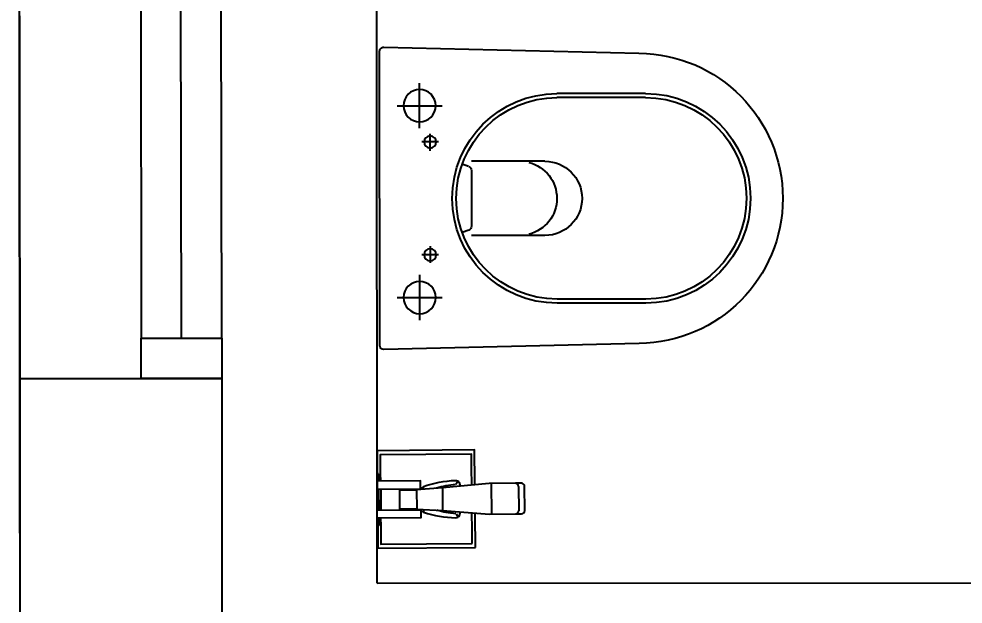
# Model space of a CAD drawing. Extents: x -678889171 to 586587, y -792238163 to 335485.
# Drawn here: x 83210 to 84381, y 32468 to 33194 of the extents above; entities that cross this region are included whole.
import ezdxf

# ---------------------------------------------------------------- set-up
doc = ezdxf.new("R2010")
doc.units = 0
doc.header["$MEASUREMENT"] = 0
doc.set_wipeout_variables(frame=1)
for name, color, linetype in [('XR-A-9TH-FLOOR$0$A-ANNO-SYMB', 252, 'Continuous'), ('XR-A-9TH-FLOOR$0$A-WALL', 252, 'Continuous'), ('XR-A-ST Cat Walk$0$A-FLOR-STRS', 252, 'Continuous'), ('XR-Typ24$0$XR-A-2ND-FLOOR$0$XR-A-TYP-2-3-4-5-6-7-8-9-10$0$A-FURN-SANT', 252, 'Continuous'), ('XR-Typ24$0$XR-A-2ND-FLOOR$0$XR-A-TYP-2-3-4-5-6-7-8-9-10$0$A-WALL', 252, 'Continuous'), ('XR-Typ24$0$XR-A-2ND-FLOOR$0$XR-A-TYP-2-3-4-5-6-7-8-9-10$0$XR-A-TYP$0$TYPICAL TYPES$0$XREF_3BR$0$I-WC', 252, 'Continuous'), ('XR-Typ24$0$XR-A-2ND-FLOOR$0$XR-A-TYP-2-3-4-5-6-7-8-9-10$0$XR-A-TYP-2-4-6-7-8$0$A-GLAZ', 252, 'Continuous')]:
    doc.layers.add(name, color=color, linetype=linetype)

# ---------------------------------------------------------------- blocks, each defined once
blk = doc.blocks.new('XR-A-ST Cat Walk')
at = {"layer": 'XR-A-ST Cat Walk$0$A-FLOR-STRS'}
blk.add_lwpolyline([(83405, 21690.4), (85408.4, 21689.8), (85411.4, 19119.9), (83269.4, 17090.8), (81833.2, 18631.5), (81394.5, 18222.2), (83243, 16239.3), (85650.6, 18520), (86012.1, 18520), (86007.7, 22289.6), (83404.6, 22290.4), (83405, 21690.4)], dxfattribs=at)
blk = doc.blocks.new('XR-Typ24$0$XR-A-2ND-FLOOR$0$XR-A-TYP-2-3-4-5-6-7-8-9-10$0$XR-A-TYP$0$TYPICAL TYPES$0$XREF_3BR$0$DFGV0-flat-1')
blk.add_wipeout([(22784.9, 26919.7), (22784.9, 27040.7), (22663.9, 27040.7), (22663.9, 26919.7)]).dxf.layer = 'XR-Typ24$0$XR-A-2ND-FLOOR$0$XR-A-TYP-2-3-4-5-6-7-8-9-10$0$A-FURN-SANT'
at = {"layer": 'XR-Typ24$0$XR-A-2ND-FLOOR$0$XR-A-TYP-2-3-4-5-6-7-8-9-10$0$A-FURN-SANT'}
blk.add_lwpolyline([(22784.9, 26919.7), (22784.9, 27040.7), (22663.9, 27040.7), (22663.9, 26919.7), (22784.9, 26919.7)], dxfattribs=at)
blk.add_lwpolyline([(22780.9, 26924.7), (22780.9, 27035.7), (22667.8, 27035.7), (22667.8, 26924.7)], close=True, dxfattribs=at)
blk = doc.blocks.new('XR-Typ24$0$XR-A-2ND-FLOOR$0$XR-A-TYP-2-3-4-5-6-7-8-9-10$0$XR-A-TYP$0$TYPICAL TYPES$0$XREF_3BR$0$BIDEH-flat-1')
blk.add_wipeout([(2029.4, 7683.9), (2029.7, 7683.9), (2029.7, 7692.8), (2031.4, 7692.8), (2032.9, 7683.9), (2083.4, 7683.9), (2083.4, 7673.9), (2078.4, 7673.9), (2078.4, 7672.9), (2086.9, 7673.4), (2086.9, 7676.7), (2100.3, 7680.7), (2110.9, 7682.7), (2121.6, 7683.8), (2125.4, 7683.9), (2127.7, 7683.9), (2129.3, 7683.4), (2130.4, 7682.7), (2131.4, 7681.4), (2131.6, 7680.6), (2132, 7679.1), (2132.5, 7676.8), (2162.6, 7679.4), (2168.4, 7679.9), (2208.4, 7679.9), (2210.5, 7679.3), (2211.3, 7678.7), (2212.4, 7676.5), (2212.4, 7675.3), (2212.4, 7673.9), (2212.4, 7645.9), (2212.3, 7644.8), (2211.8, 7643.7), (2211.3, 7643), (2210.5, 7642.5), (2209.4, 7642), (2208, 7641.9), (2206.6, 7641.9), (2204.9, 7641.9), (2168.4, 7641.9), (2132.5, 7644.9), (2131.8, 7641.7), (2131.4, 7640.4), (2129.5, 7638.5), (2124.9, 7637.8), (2118.8, 7638.2), (2106.4, 7639.8), (2097, 7641.9), (2088.8, 7644.4), (2086.9, 7645.1), (2086.9, 7646.3), (2083.4, 7645.5), (2083.4, 7637.9), (2032.9, 7637.9), (2031.4, 7629), (2029.7, 7629), (2029.7, 7637.9), (2029.4, 7637.9), (2029.4, 7647.9), (2029.7, 7647.9), (2029.4, 7683.9), (2029.7, 7683.9)]).dxf.layer = 'XR-Typ24$0$XR-A-2ND-FLOOR$0$XR-A-TYP-2-3-4-5-6-7-8-9-10$0$A-FURN-SANT'
at = {"layer": 'XR-Typ24$0$XR-A-2ND-FLOOR$0$XR-A-TYP-2-3-4-5-6-7-8-9-10$0$A-FURN-SANT'}
for p, q in [((2110.4, 7674.9), (2110.4, 7646.9)), ((2171.4, 7641.9), (2171.4, 7679.9)), ((2205.4, 7645.9), (2205.4, 7675.9))]:
    blk.add_line(p, q, dxfattribs=at)
for points in [[(2031.4, 7692.8), (2029.7, 7692.8)], [(2029.7, 7683.9), (2029.7, 7692.8)], [(2031.4, 7692.8), (2032.9, 7683.9)], [(2031.4, 7683.9), (2031.4, 7692.8)], [(2029.7, 7647.9), (2029.7, 7673.9)], [(2031.4, 7660.9), (2031.4, 7673.9)], [(2034.3, 7648.4), (2034.3, 7673.9)], [(2078.4, 7648.9), (2057.4, 7648.9), (2057.4, 7672.9), (2078.4, 7672.9)], [(2127.3, 7679.3), (2129.5, 7683.3)], [(2031.4, 7660.9), (2031.4, 7647.9)], [(2029.7, 7629), (2029.7, 7637.9)], [(2031.4, 7629), (2032.9, 7637.9)], [(2031.4, 7637.9), (2031.4, 7629)], [(2034.3, 7647.9), (2034.3, 7648.4)], [(2127.3, 7642.5), (2129.5, 7638.5)], [(2031.4, 7629), (2029.7, 7629)]]:
    blk.add_lwpolyline(points, dxfattribs=at)
for points in [[(2086.9, 7675), (2086.9, 7676.7, -0.081947), (2126.4, 7684, -0.285928), (2131.4, 7681.4), (2132.5, 7676.8)], [(2083.4, 7675.4, -0.007513), (2086.9, 7674.7, -0.799179)], [(2086.9, 7673.4), (2086.9, 7675, -0.081947)], [(2126.8, 7679, 0.053226), (2103.2, 7674.5, 0.308192)], [(2083.4, 7645.5, 0.007513), (2086.9, 7646.3, 0.799179)], [(2086.9, 7648.3), (2086.9, 7648.3, 0.081947)], [(2086.9, 7648.3), (2086.9, 7645.1, 0.081947), (2126.4, 7637.8, 0.285928), (2131.4, 7640.4), (2132.5, 7644.9)], [(2126.8, 7642.7, -0.053226), (2103.2, 7647.3, -0.308192)]]:
    blk.add_lwpolyline(points, format="xyb", dxfattribs=at)
for points in [[(2029.4, 7673.9), (2083.4, 7673.9), (2083.4, 7683.9), (2029.4, 7683.9)], [(2029.4, 7647.9), (2083.4, 7647.9), (2083.4, 7637.9), (2029.4, 7637.9)]]:
    blk.add_lwpolyline(points, close=True, dxfattribs=at)
blk.add_lwpolyline([(2208.4, 7679.9), (2201.4, 7679.9), (2168.4, 7679.9), (2110.4, 7674.9), (2078.4, 7672.9), (2078.4, 7648.9), (2110.4, 7646.9), (2168.4, 7641.9), (2201.4, 7641.9), (2208.4, 7641.9, 0.414214), (2212.4, 7645.9), (2212.4, 7675.9, 0.414214)], format="xyb", close=True, dxfattribs=at)
for centre, start, end in [((2200.7, 7675.9), 0, 90), ((2200.7, 7645.9), 270, 0)]:
    blk.add_arc(centre, 4, start, end, dxfattribs=at)
blk = doc.blocks.new('XR-Typ24$0$XR-A-2ND-FLOOR$0$XR-A-TYP-2-3-4-5-6-7-8-9-10$0$XR-A-TYP$0$TYPICAL TYPES$0$XREF_3BR$0$YHFH')
at = {"layer": 'XR-Typ24$0$XR-A-2ND-FLOOR$0$XR-A-TYP-2-3-4-5-6-7-8-9-10$0$A-FURN-SANT', "ltscale": 2}
for p, q in [((3816.3, 8626, 0), (3816.3, 8570.1, 0)), ((3788.4, 8598.1, 0), (3844.2, 8598.1, 0)), ((3829.3, 8534.2, 0), (3829.3, 8555.2, 0)), ((3839.6, 8545.1, 0), (3819.1, 8545.1, 0)), ((3829.3, 8415.9, 0), (3829.3, 8394.9, 0)), ((3839.6, 8405.1, 0), (3819.1, 8405.1, 0)), ((3816.3, 8388, 0), (3816.3, 8332.1, 0)), ((3788.4, 8360.1, 0), (3844.2, 8360.1, 0))]:
    blk.add_line(p, q, dxfattribs=at)
at = {"layer": 'XR-Typ24$0$XR-A-2ND-FLOOR$0$XR-A-TYP-2-3-4-5-6-7-8-9-10$0$A-FURN-SANT'}
for p, q in [((4096.7, 8605.1, 0), (3986.7, 8605.1, 0)), ((4096.7, 8600, 0), (3986.7, 8600, 0)), ((3877.1, 8514.4, 0), (3869.1, 8517.3, 0)), ((3971.7, 8521.1, 0), (3880.5, 8521.1, 0)), ((3880.5, 8440.4, 0), (3880.5, 8509.7, 0)), ((3877.1, 8435.7, 0), (3869.1, 8432.8, 0)), ((3971.7, 8429, 0), (3880.5, 8429, 0)), ((4096.7, 8350.1, 0), (3986.7, 8350.1, 0)), ((4096.7, 8345.1, 0), (3986.7, 8345.1, 0))]:
    blk.add_line(p, q, dxfattribs=at)
at = {"layer": 'XR-Typ24$0$XR-A-2ND-FLOOR$0$XR-A-TYP-2-3-4-5-6-7-8-9-10$0$A-FURN-SANT', "elevation": 0}
blk.add_lwpolyline([(3766.7, 8292.6, 0.420556), (3771.8, 8287.6), (4088.4, 8295.1, 0.990797), (4088.4, 8655.1), (3771.7, 8662.6, 0.414202), (3766.7, 8657.6)], format="xyb", close=True, dxfattribs=at)
at = {"layer": 'XR-Typ24$0$XR-A-2ND-FLOOR$0$XR-A-TYP-2-3-4-5-6-7-8-9-10$0$A-FURN-SANT'}
for centre, radius in [((3816.3, 8598.1, 0), 20), ((3829.3, 8545.1, 0), 7.5), ((3829.3, 8405.1, 0), 7.5), ((3816.3, 8360.1, 0), 20)]:
    blk.add_circle(centre, radius, dxfattribs=at)
for centre, radius, start, end in [((3986.7, 8475.1, 0), 130, 90, 270), ((3986.7, 8475.1, 0), 125, 90, 270), ((4096.7, 8475.1, 0), 130, 270, 90), ((4096.7, 8475.1, 0), 125, 270, 90), ((3940.5, 8475.1, 0), 46, 284.2033, 75.7967), ((3971.7, 8475.1, 0), 46, 270, 90), ((3875.5, 8509.7, 0), 5, 0, 70.2415), ((3875.5, 8440.4, 0), 5, 289.7585, 0)]:
    blk.add_arc(centre, radius, start, end, dxfattribs=at)
blk = doc.blocks.new('*U1061')
at = {"layer": 'XR-Typ24$0$XR-A-2ND-FLOOR$0$XR-A-TYP-2-3-4-5-6-7-8-9-10$0$XR-A-TYP-2-4-6-7-8$0$A-GLAZ'}
for p, q in [((80476.4, 59997.1), (79976.1, 59997.1)), ((79976.1, 59947.1), (80476.4, 59947.1)), ((79976.1, 59897.1), (80476.4, 59897.1))]:
    blk.add_line(p, q, dxfattribs=at)
blk.add_lwpolyline([(79926.1, 60147.1), (80526.4, 60147.1)], dxfattribs=at)
for points in [[(79926.1, 59997.1), (79976.1, 59997.1), (79976.1, 59897.1), (79926.1, 59897.1)], [(80476.4, 59997.1), (80526.4, 59997.1), (80526.4, 59897.1), (80476.4, 59897.1)]]:
    blk.add_lwpolyline(points, close=True, dxfattribs=at)
blk = doc.blocks.new('XR-Typ24')
at = {"layer": 'XR-Typ24$0$XR-A-2ND-FLOOR$0$XR-A-TYP-2-3-4-5-6-7-8-9-10$0$A-FURN-SANT', "ltscale": 0.5, "elevation": 0}
blk.add_lwpolyline([(86454.5, 18972.1), (88259.6, 18972.8)], dxfattribs=at)
at = {"layer": 'XR-Typ24$0$XR-A-2ND-FLOOR$0$XR-A-TYP-2-3-4-5-6-7-8-9-10$0$A-WALL'}
blk.add_lwpolyline([(88260.9, 15036.7), (88259.7, 18270.8), (85752.2, 18269.9), (85460.7, 17977.7), (85289.4, 18159.8), (85653.1, 18519.9), (86012.1, 18520), (86011.7, 19226.1), (86261.8, 19226.2), (86262.1, 18372), (88259.6, 18372.8), (88259.7, 18977.2), (88379.7, 18977.2), (88380.9, 15036.7)], dxfattribs=at)
at = {"layer": 'XR-Typ24$0$XR-A-2ND-FLOOR$0$XR-A-TYP-2-3-4-5-6-7-8-9-10$0$XR-A-TYP$0$TYPICAL TYPES$0$XREF_3BR$0$I-WC', "xscale": -1, "rotation": 180.0188114436866}
blk.add_blockref('XR-Typ24$0$XR-A-2ND-FLOOR$0$XR-A-TYP-2-3-4-5-6-7-8-9-10$0$XR-A-TYP$0$TYPICAL TYPES$0$XREF_3BR$0$YHFH', (82688.2, 27923.3, 0), dxfattribs=at)
at = {"layer": 'XR-Typ24$0$XR-A-2ND-FLOOR$0$XR-A-TYP-2-3-4-5-6-7-8-9-10$0$XR-A-TYP-2-4-6-7-8$0$A-GLAZ', "extrusion": (1.51833e-07, -1.74724e-07, 1), "rotation": 90.07878353340003}
blk.add_blockref('*U1061', (146268.8, -60617.4, 0), dxfattribs=at)
blk.add_blockref('*U1061', (146268.8, -60617.4, 0), dxfattribs=at)
at = {"layer": 'XR-Typ24$0$XR-A-2ND-FLOOR$0$XR-A-TYP-2-3-4-5-6-7-8-9-10$0$XR-A-TYP$0$TYPICAL TYPES$0$XREF_3BR$0$I-WC', "rotation": 0.4535757577870712}
blk.add_blockref('XR-Typ24$0$XR-A-2ND-FLOOR$0$XR-A-TYP-2-3-4-5-6-7-8-9-10$0$XR-A-TYP$0$TYPICAL TYPES$0$XREF_3BR$0$DFGV0-flat-1', (64005.3, -8082.8, 0), dxfattribs=at)
blk.add_blockref('XR-Typ24$0$XR-A-2ND-FLOOR$0$XR-A-TYP-2-3-4-5-6-7-8-9-10$0$XR-A-TYP$0$TYPICAL TYPES$0$XREF_3BR$0$BIDEH-flat-1', (84485.9, 11399, 0), dxfattribs=at)
at = {"layer": 'XR-Typ24$0$XR-A-2ND-FLOOR$0$XR-A-TYP-2-3-4-5-6-7-8-9-10$0$A-FURN-SANT', "ltscale": 0.5}
blk.add_line((86454.5, 18972.1, 0), (86454.1, 20006.8, 0), dxfattribs=at)

msp = doc.modelspace()

# ---------------------------------------------------------------- block references
at = {"layer": 'XR-A-9TH-FLOOR$0$A-WALL'}
msp.add_blockref('XR-A-ST Cat Walk', (-2800.4, 13522.1), dxfattribs=at)

# ---------------------------------------------------------------- next in the draw order: block references
at = {"layer": 'XR-A-9TH-FLOOR$0$A-ANNO-SYMB'}
msp.add_blockref('XR-Typ24', (-2800.4, 13522.1), dxfattribs=at)

doc.saveas('drawing.dxf')
